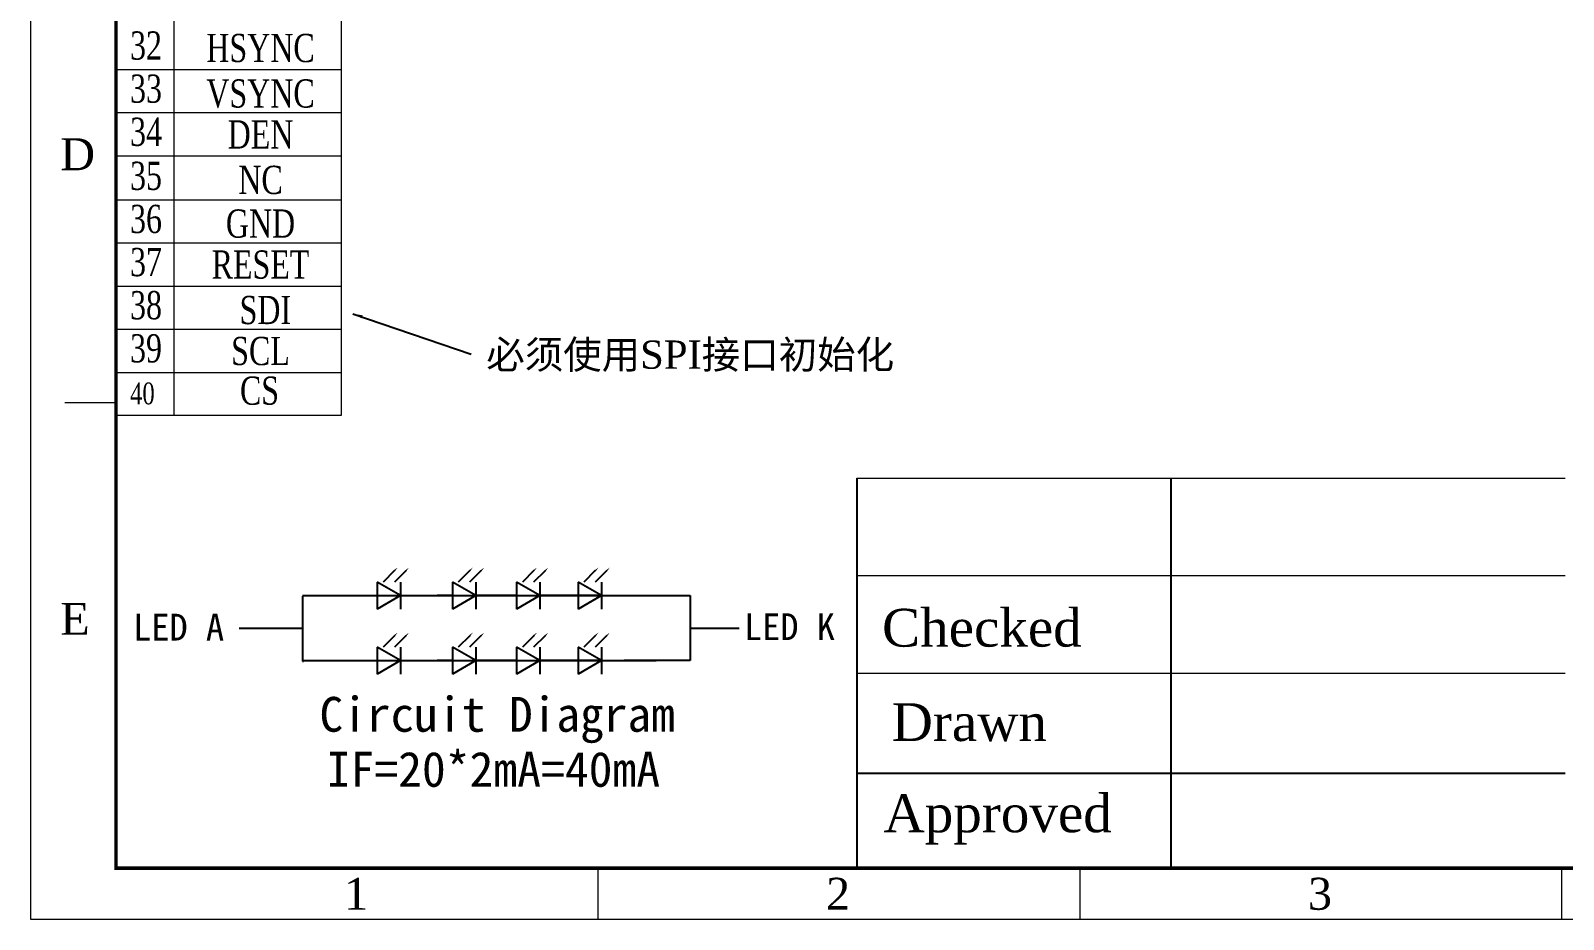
# Model space of a CAD drawing. Header units: inches. Extents: x 3729 to 5100, y 234 to 962.
# Drawn here: x 3729.3 to 3963.2, y 591.2 to 726.7 of the extents above; entities that cross this region are included whole.
import ezdxf
from ezdxf.enums import TextEntityAlignment as Align

# ---------------------------------------------------------------- set-up
doc = ezdxf.new("R2010")
doc.units = ezdxf.units.IN
doc.header["$MEASUREMENT"] = 0
doc.layers.add('1', color=7, linetype='Continuous')
doc.layers.add('DIM', color=3, linetype='Continuous')
doc.layers.add('OUTLINE', color=5, linetype='Continuous', lineweight=13)
doc.layers.add('其它', color=7, linetype='Continuous', lineweight=9)
doc.styles.get("Standard").update_dxf_attribs({"font": 'TIMES.TTF'})
doc.styles.add('宋体', font='NSimSun.ttf')
doc.dimstyles.new('STANDARD1', dxfattribs={"dimtxt": 2.5, "dimasz": 1.5, "dimexe": 0.5, "dimexo": 0.5, "dimgap": 0.09, "dimtad": 0, "dimzin": 0, "dimdsep": 46, "dimtxsty": 'Standard', "dimcen": 0, "dimadec": 0, "dimazin": 0, "dimtfac": 1, "dimtofl": 0, "dimtmove": 0, "dimatfit": 0, "dimfxl": 0, "dimtolj": 1, "dimtzin": 0, "dimarcsym": 0})

msp = doc.modelspace()

# ---------------------------------------------------------------- linework, layer by layer
at = {"lineweight": 5}
for p, q in [((3776.741, 799.759), (3776.741, 707.6)), ((3742.359, 799.667), (3742.359, 707.546)), ((3742.359, 720.758), (3776.794, 720.758)), ((3742.359, 714.182), (3776.794, 714.182)), ((3742.359, 707.606), (3776.794, 707.606)), ((3742.358, 700.895), (3776.793, 700.895)), ((3742.358, 694.319), (3776.793, 694.319)), ((3742.358, 687.744), (3776.793, 687.744)), ((3742.358, 681.168), (3776.793, 681.168))]:
    msp.add_line(p, q, dxfattribs=at)
at = {"color": 7, "lineweight": 5}
for p, q in [((3742.358, 674.592), (3776.793, 674.592)), ((3742.358, 674.532), (3742.358, 667.995)), ((3776.739, 674.592), (3776.739, 667.995)), ((3751.18, 667.995), (3742.358, 667.995)), ((3776.739, 667.995), (3751.18, 667.995))]:
    msp.add_line(p, q, dxfattribs=at)
for p, q in [((3855.392, 658.475), (3855.392, 598.998)), ((3903.309, 658.475), (3903.309, 598.998)), ((3855.392, 613.501), (3963.441, 613.501))]:
    msp.add_line(p, q)
at = {"lineweight": 0}
msp.add_line((4256.994, 598.998), (3934.524, 598.998), dxfattribs=at)
at = {"layer": '1', "lineweight": 5}
msp.add_line((3751.18, 937.753), (3751.18, 667.995), dxfattribs=at)
at = {"layer": '1', "lineweight": 13}
for p, q in [((3855.392, 658.475), (3963.441, 658.475)), ((3855.392, 643.606), (3963.441, 643.606)), ((3855.392, 628.737), (3963.441, 628.737))]:
    msp.add_line(p, q, dxfattribs=at)
at = {"layer": 'DIM', "color": 7, "lineweight": 5}
for p, q in [((3742.358, 766.653), (3742.358, 674.532)), ((3776.739, 766.745), (3776.739, 674.586))]:
    msp.add_line(p, q, dxfattribs=at)
at = {"layer": 'DIM'}
for p, q in [((3785.781, 640.557), (3782.236, 642.604)), ((3782.236, 642.604), (3782.236, 638.511)), ((3785.781, 642.604), (3785.781, 638.511)), ((3797.258, 640.557), (3793.714, 642.604)), ((3793.714, 642.604), (3793.714, 638.511)), ((3797.258, 642.604), (3797.258, 638.511)), ((3807.034, 640.557), (3803.489, 642.604)), ((3803.489, 642.604), (3803.489, 638.511)), ((3807.034, 642.604), (3807.034, 638.511)), ((3816.419, 640.557), (3812.875, 642.604)), ((3812.875, 642.604), (3812.875, 638.511)), ((3816.419, 642.604), (3816.419, 638.511)), ((3770.825, 640.557), (3829.942, 640.557)), ((3785.781, 640.557), (3782.236, 638.511)), ((3785.781, 640.557), (3791.356, 640.557)), ((3793.714, 640.557), (3791.356, 640.557)), ((3797.258, 640.557), (3793.714, 638.511)), ((3803.489, 640.557), (3797.258, 640.557)), ((3807.034, 640.557), (3803.489, 638.511)), ((3812.875, 640.557), (3807.034, 640.557)), ((3816.335, 640.557), (3809.852, 640.557)), ((3816.419, 640.557), (3812.875, 638.511)), ((3770.825, 635.518), (3761.16, 635.518)), ((3829.942, 635.6), (3837.424, 635.6)), ((3785.781, 630.642), (3782.236, 632.689)), ((3782.236, 632.689), (3782.236, 628.596)), ((3785.781, 632.689), (3785.781, 628.596)), ((3797.258, 630.642), (3793.714, 632.689)), ((3793.714, 632.689), (3793.714, 628.596)), ((3797.258, 632.689), (3797.258, 628.596)), ((3807.034, 630.642), (3803.489, 632.689)), ((3803.489, 632.689), (3803.489, 628.596)), ((3807.034, 632.689), (3807.034, 628.596)), ((3816.419, 630.642), (3812.875, 632.689)), ((3812.875, 632.689), (3812.875, 628.596)), ((3816.419, 632.689), (3816.419, 628.596)), ((3770.825, 630.642), (3824.762, 630.642)), ((3785.781, 630.642), (3782.236, 628.596)), ((3785.781, 630.642), (3791.356, 630.642)), ((3793.714, 630.642), (3791.356, 630.642)), ((3797.258, 630.642), (3793.714, 628.596)), ((3803.489, 630.642), (3797.258, 630.642)), ((3807.034, 630.642), (3803.489, 628.596)), ((3812.875, 630.642), (3807.034, 630.642)), ((3816.335, 630.642), (3809.852, 630.642)), ((3816.419, 630.642), (3812.875, 628.596)), ((3829.942, 630.642), (3819.879, 630.642))]:
    msp.add_line(p, q, dxfattribs=at)
at = {"layer": 'DIM', "linetype": 'ByBlock'}
for p, q in [((3770.825, 640.476), (3770.825, 630.56)), ((3829.942, 640.557), (3829.942, 630.642)), ((3770.825, 630.56), (3770.952, 630.56))]:
    msp.add_line(p, q, dxfattribs=at)
at = {"layer": 'DIM'}
for points in [[(3784.856, 644.356), (3783.115, 642.615)], [(3786.576, 644.337), (3784.835, 642.596)], [(3796.334, 644.356), (3794.592, 642.615)], [(3798.053, 644.337), (3796.312, 642.596)], [(3806.109, 644.356), (3804.368, 642.615)], [(3807.829, 644.337), (3806.088, 642.596)], [(3815.494, 644.356), (3813.753, 642.615)], [(3817.214, 644.337), (3815.473, 642.596)], [(3784.856, 634.441), (3783.115, 632.7)], [(3786.576, 634.422), (3784.835, 632.681)], [(3796.334, 634.441), (3794.592, 632.7)], [(3798.053, 634.422), (3796.312, 632.681)], [(3806.109, 634.441), (3804.368, 632.7)], [(3807.829, 634.422), (3806.088, 632.681)], [(3815.494, 634.441), (3813.753, 632.7)], [(3817.214, 634.422), (3815.473, 632.681)]]:
    msp.add_lwpolyline(points, dxfattribs=at)
for points in [[(3784.777, 644.435), (3785.333, 644.833), (3784.936, 644.276)], [(3786.496, 644.416), (3787.053, 644.813), (3786.655, 644.257)], [(3796.254, 644.435), (3796.81, 644.833), (3796.413, 644.276)], [(3797.974, 644.416), (3798.53, 644.813), (3798.133, 644.257)], [(3806.03, 644.435), (3806.586, 644.833), (3806.189, 644.276)], [(3807.75, 644.416), (3808.306, 644.813), (3807.908, 644.257)], [(3815.415, 644.435), (3815.971, 644.833), (3815.574, 644.276)], [(3817.135, 644.416), (3817.691, 644.813), (3817.294, 644.257)], [(3784.777, 634.52), (3785.333, 634.918), (3784.936, 634.361)], [(3786.496, 634.501), (3787.053, 634.898), (3786.655, 634.342)], [(3796.254, 634.52), (3796.81, 634.918), (3796.413, 634.361)], [(3797.974, 634.501), (3798.53, 634.898), (3798.133, 634.342)], [(3806.03, 634.52), (3806.586, 634.918), (3806.189, 634.361)], [(3807.75, 634.501), (3808.306, 634.898), (3807.908, 634.342)], [(3815.415, 634.52), (3815.971, 634.918), (3815.574, 634.361)], [(3817.135, 634.501), (3817.691, 634.898), (3817.294, 634.342)]]:
    msp.add_solid(points, dxfattribs=at)
at = {"layer": 'OUTLINE'}
for p, q in [((3742.358, 744.844), (3742.358, 675.724)), ((3742.358, 744.844), (3742.358, 675.724)), ((3742.358, 669.956), (3734.561, 669.956)), ((3758.275, 598.998), (3950.626, 598.998)), ((3815.878, 598.998), (3815.878, 591.201)), ((3889.397, 598.998), (3889.397, 591.201)), ((3934.524, 598.998), (3975.514, 598.998)), ((3962.916, 598.998), (3962.916, 591.201))]:
    msp.add_line(p, q, dxfattribs=at)
msp.add_lwpolyline([(3729.347, 961.582), (3729.347, 591.201), (4270.108, 591.201), (4270.108, 961.582)], close=True, dxfattribs=at)
at = {"layer": 'OUTLINE', "const_width": 0.532}
msp.add_lwpolyline([(4256.994, 953.785), (3742.358, 953.785), (3742.358, 598.998), (4256.994, 598.998)], close=True, dxfattribs=at)
at = {"layer": '其它'}
msp.add_line((4256.994, 598.998), (3758.275, 598.998), dxfattribs=at)

# ---------------------------------------------------------------- texts
at = {"lineweight": 5, "width": 0.75}
msp.add_text('40', height=3.3211, dxfattribs=at).set_placement((3744.512, 669.716))
at = {"layer": '1', "lineweight": 5, "width": 0.75}
for s, p in [('32', (3744.511, 722.269)), ('33', (3744.511, 715.693)), ('34', (3744.511, 709.117)), ('35', (3744.51, 702.406)), ('36', (3744.51, 695.83)), ('37', (3744.51, 689.255)), ('38', (3744.51, 682.679)), ('39', (3744.51, 676.103))]:
    msp.add_text(s, height=4.3041, dxfattribs=at).set_placement(p)
at = {"layer": '1', "color": 1, "lineweight": 5, "width": 0.75}
for s, p in [('HSYNC', (3764.414, 724.044)), ('VSYNC', (3764.414, 717.11)), ('RESET', (3764.413, 691.03)), ('SDI', (3765.154, 684.095)), ('SCL', (3764.413, 677.85)), ('CS', (3764.261, 671.805))]:
    msp.add_text(s, height=4.3041, dxfattribs=at).set_placement(p, align=Align.MIDDLE_CENTER)
at = {"layer": '1', "lineweight": 5, "width": 0.75}
for s, p in [('DEN', (3764.414, 710.864)), ('NC', (3764.413, 703.934)), ('GND', (3764.413, 697.275))]:
    msp.add_text(s, height=4.3041, dxfattribs=at).set_placement(p, align=Align.MIDDLE_CENTER)
at = {"layer": '1', "color": 1, "lineweight": 5, "insert": (3798.851, 679.447), "char_height": 4.30412, "width": 121.71197, "attachment_point": 1}
msp.add_mtext('{\\fSimSun|b0|i0|c134|p54;必须使用}SPI{\\fSimSun|b0|i0|c134|p54;接口初始化}', dxfattribs=at)
at = {"layer": 'DIM', "style": '宋体'}
for s, height, p in [('LED A', 4.0844, (3744.972, 633.701)), ('LED K', 4.0844, (3838.163, 633.775)), ('Circuit Diagram', 5.31364, (3773.406, 619.798)), ('IF=20*2mA=40mA  ', 5.34162, (3774.506, 611.407))]:
    msp.add_text(s, height=height, dxfattribs=at).set_placement(p)
at = {"layer": 'OUTLINE'}
for s, p in [('D', (3733.852, 705.411)), ('E', (3733.852, 634.575)), ('1', (3777.168, 592.663)), ('2', (3850.688, 592.663)), ('3', (3924.207, 592.663))]:
    msp.add_text(s, height=4.873, dxfattribs=at).set_placement(p)
at = {"layer": '其它', "char_height": 5.76444, "width": 19.0301, "attachment_point": 1}
for s, insert in [('{\\fTimes New Roman|b0|i0|c0|p18;Checked}', (3859.24, 638.541)), ('{\\fTimes New Roman|b0|i0|c0|p18;Drawn}', (3860.705, 624.15)), ('{\\fTimes New Roman|b0|i0|c0|p18;Approved}', (3859.468, 610.246))]:
    msp.add_mtext(s, dxfattribs=dict(at, insert=insert))

# ---------------------------------------------------------------- leaders
at = {"layer": '1', "color": 1, "lineweight": 5}
msp.add_leader([(3778.504, 683.529), (3796.556, 677.381)], dimstyle='STANDARD1', override={"dimgap": 0.09, "dimtad": 0}, dxfattribs=at)

doc.saveas('drawing.dxf')
